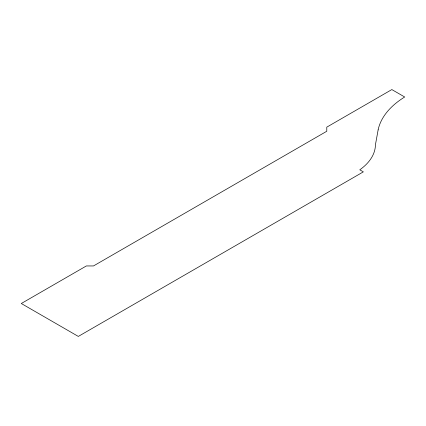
<?xml version="1.0" encoding="UTF-8"?>
<svg xmlns="http://www.w3.org/2000/svg" width="426" height="426" viewBox="0 0 426 426"><rect width="100%" height="100%" fill="white"/><g stroke="black" fill="none" stroke-linecap="round" stroke-linejoin="round"><path stroke-width="0.64" d="M378.134 129.861L375.434 144.776A69.289 40.007 0 0 1 359.784 169.804L363.346 171.859L78.309 336.423L21.3 303.509L86.366 265.946L93.491 265.946L326.785 131.256L326.785 127.14L391.845 89.577L404.7 96.995A100.76 58.176 0 0 0 378.134 129.861"/></g></svg>
